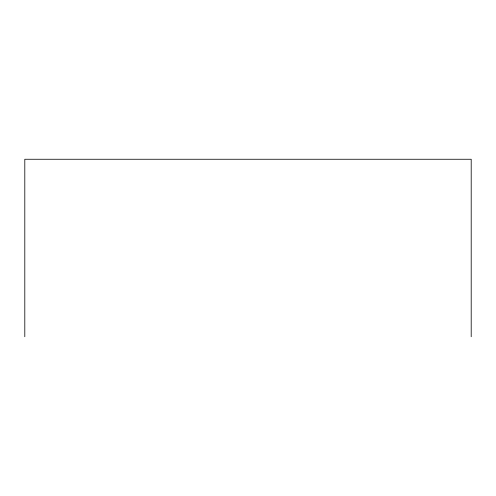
<?xml version="1.0" encoding="UTF-8"?>
<svg xmlns="http://www.w3.org/2000/svg" width="496" height="496" viewBox="0 0 496 496"><rect width="100%" height="100%" fill="white"/><g stroke="black" fill="none" stroke-linecap="round" stroke-linejoin="round"><path stroke-width="0.74" d="M471.2 336.741L471.2 159.259L24.8 159.259L24.8 336.741"/></g></svg>
